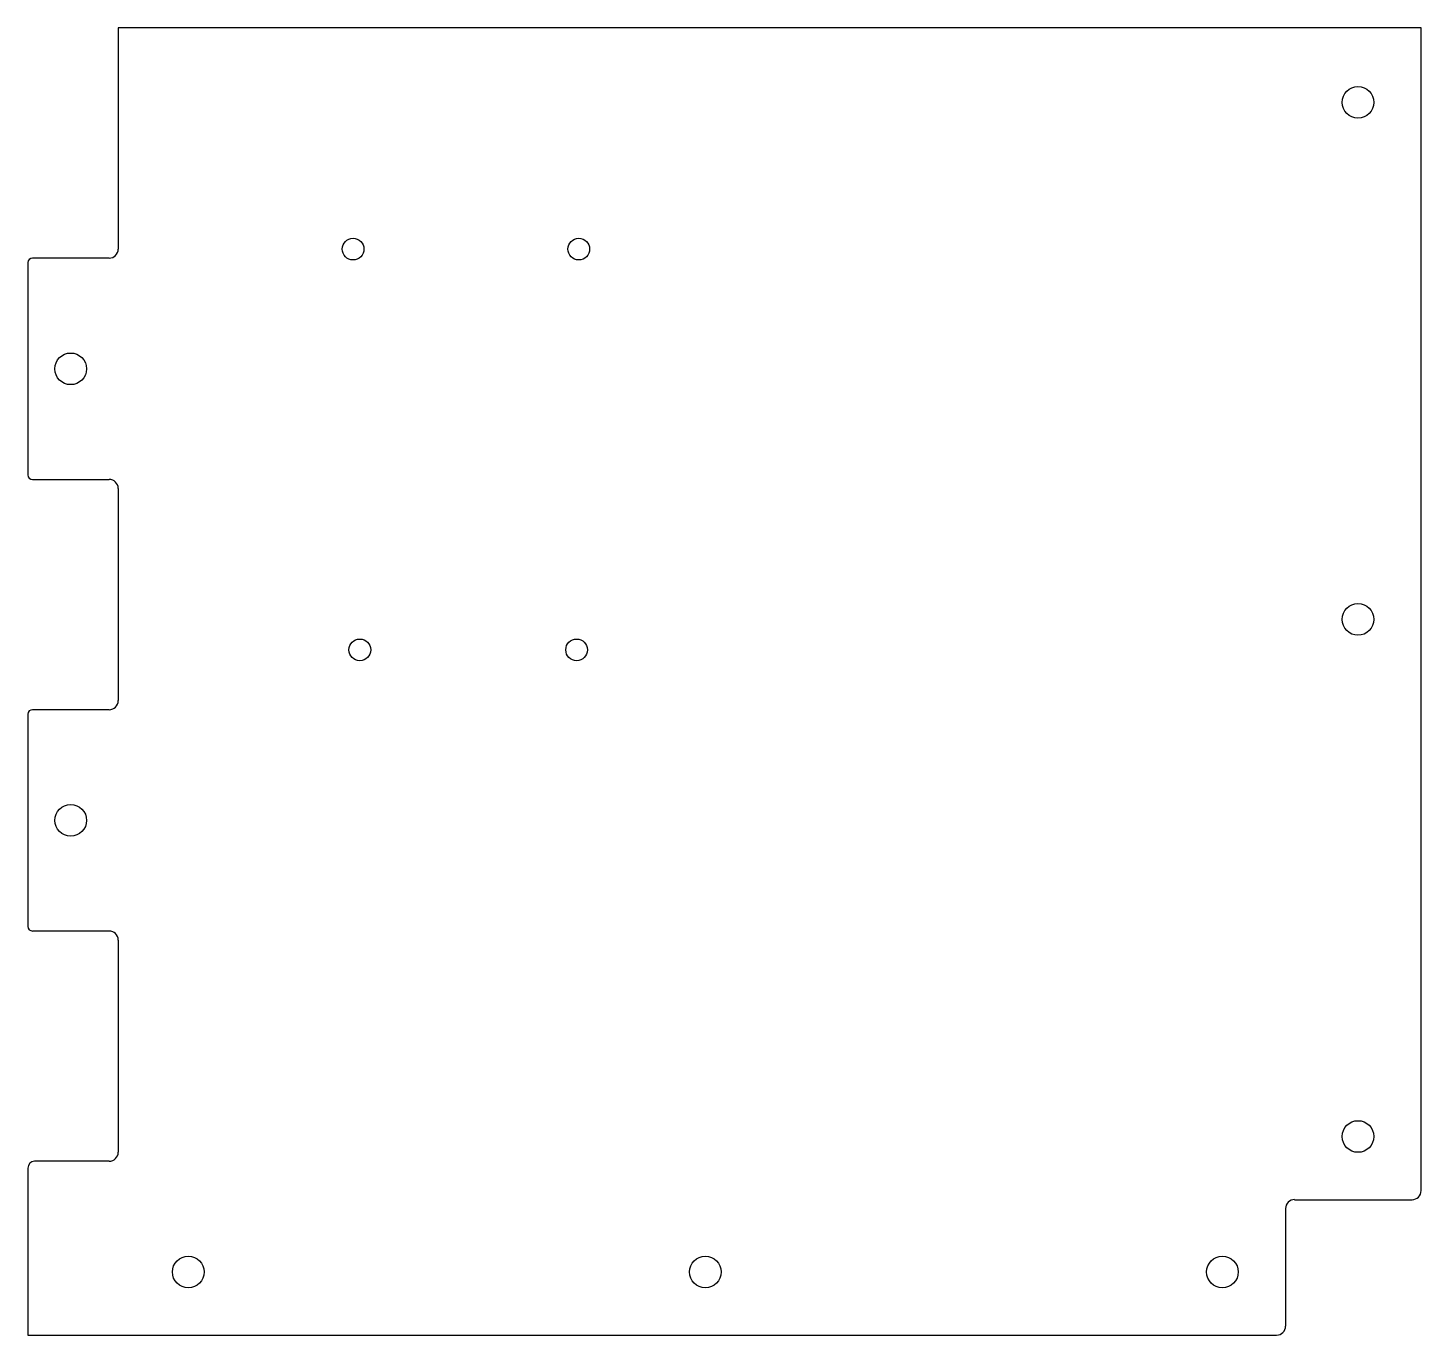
# Model space of a CAD drawing. Header units: inches. Extents: x -6.1 to 6.1, y -5.7 to 5.7.
import ezdxf

# ---------------------------------------------------------------- set-up
doc = ezdxf.new("R2010")
doc.units = ezdxf.units.IN
doc.layers.add('CUTOUTS', color=1, linetype='CONTINUOUS')
doc.layers.add('PERIMETER', color=5, linetype='CONTINUOUS')

msp = doc.modelspace()

# ---------------------------------------------------------------- linework, layer by layer
at = {"layer": 'CUTOUTS'}
for centre, radius in [((5.522, 5.049), 0.138), ((-3.238, 3.77), 0.0945), ((-1.27, 3.77), 0.0945), ((-5.699, 2.726), 0.138), ((5.522, 0.541), 0.138), ((-3.179, 0.276), 0.0945), ((-1.289, 0.276), 0.0945), ((-5.699, -1.211), 0.138), ((5.522, -3.967), 0.138), ((-4.675, -5.148), 0.138), ((-0.167, -5.148), 0.138), ((4.341, -5.148), 0.138)]:
    msp.add_circle(centre, radius, dxfattribs=at)
at = {"layer": 'PERIMETER'}
for p, q in [((6.073, 5.699), (-5.285, 5.699)), ((-5.285, 5.699), (-5.285, 3.77)), ((6.073, -4.439), (6.073, 5.699)), ((-6.073, 3.652), (-6.073, 1.801)), ((-5.364, 3.691), (-6.033, 3.691)), ((-6.033, 1.762), (-5.364, 1.762)), ((-5.285, 1.683), (-5.285, -0.167)), ((-6.073, -0.285), (-6.073, -2.136)), ((-5.364, -0.246), (-6.033, -0.246)), ((-6.033, -2.175), (-5.364, -2.175)), ((-5.285, -2.254), (-5.285, -4.104)), ((-6.073, -4.242), (-6.073, -5.699)), ((-5.364, -4.183), (-6.014, -4.183)), ((4.892, -5.62), (4.892, -4.596)), ((4.97, -4.518), (5.994, -4.518)), ((-6.073, -5.699), (4.813, -5.699))]:
    msp.add_line(p, q, dxfattribs=at)
for centre, radius, start, end in [((-5.364, 3.77), 0.0787, -90, 0), ((-6.033, 3.652), 0.0394, 90, 180), ((-6.033, 1.801), 0.0394, 180, 270), ((-5.364, 1.683), 0.0787, 0, 90), ((-5.364, -0.167), 0.0787, -90, 0), ((-6.033, -0.285), 0.0394, 90, 180), ((-6.033, -2.136), 0.0394, 180, 270), ((-5.364, -2.254), 0.0787, 0, 90), ((-5.364, -4.104), 0.0787, -90, 0), ((-6.014, -4.242), 0.0591, 90, 180), ((5.994, -4.439), 0.0787, -90, 0), ((4.97, -4.596), 0.0787, 90, 180), ((4.813, -5.62), 0.0787, -90, 0)]:
    msp.add_arc(centre, radius, start, end, dxfattribs=at)

doc.saveas('drawing.dxf')
